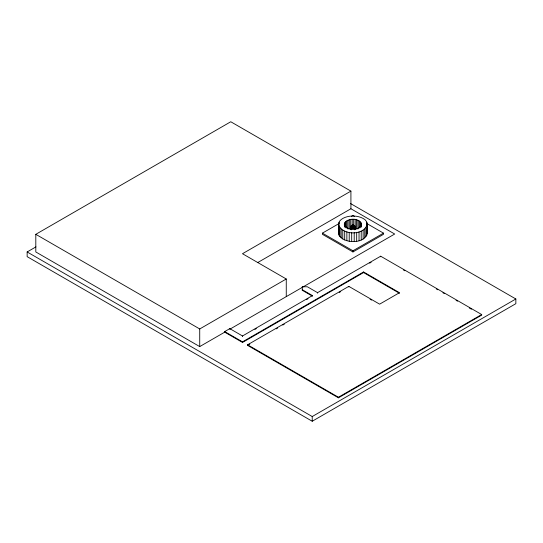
<?xml version="1.0" encoding="UTF-8"?>
<svg xmlns="http://www.w3.org/2000/svg" width="543" height="543" viewBox="0 0 543 543"><rect width="100%" height="100%" fill="white"/><g stroke="black" fill="none" stroke-linecap="round" stroke-linejoin="round"><path stroke-width="0.81" d="M361.557 225.494C361.4 217.533 346.902 217.248 344.343 223.892C345.579 231.135 358.991 231.203 361.557 224.761M350.988 226.363C350.16 227.985 352.231 224.293 353.683 225.576C355.713 225.854 354.844 228.114 353.126 227.829C346.196 225.983 358.366 223.187 355.034 229.465M354.722 229.662C356.065 227.157 351.572 223.03 350.832 227.069C350.859 229.363 356.14 228.874 354.912 226.363M367.292 233.87C367.102 228.651 369.179 221.211 363.131 218.449C359.656 216.535 355.624 215.897 351.694 216.046C347.968 216.29 344.147 217.227 341.153 219.562C336.633 222.915 339.314 229.227 338.608 233.87C342.049 244.791 368.717 244.431 366.858 230.992M367.292 223.601C365.235 235.669 342.884 235.777 338.608 225.053M302.275 290.301L302.275 289.711L312.456 295.589L312.456 296.179L302.275 290.301L302.295 286.785L307.365 286.772L317.546 292.65L380.67 256.208L481.682 314.533L481.682 315.123L338.432 397.822L247.601 345.382L247.601 344.791L348.803 286.365L379.625 304.161L399.478 292.697L363.566 271.962L242.511 341.852L224.707 331.576L224.707 332.167L199.722 346.59L35.804 251.959L35.804 234.318L230.775 121.754L350.914 191.116L350.914 208.75L257.871 262.473M352.76 228.508L353.31 225.141L353.805 225.603L353.228 225.135L352.95 225.501L352.393 228.474M352.04 228.399C351.783 223.58 356.48 225.06 354.905 229.472M351.708 228.291L352.733 225.705L354.117 225.46M353.14 228.508L352.889 225.182L352.095 225.603L352.828 225.121L353.473 225.535M350.798 229.675L350.866 226.947L351.423 226.383C351.66 224.245 355.19 225.942 355.034 227.592M351.178 226.553C351.538 224.239 355.095 225.956 354.905 227.795M350.995 227.795C350.771 226.146 354.233 224.137 354.477 226.383L355.102 227.157M351.966 225.352L351.022 226.445L350.995 229.472M350.866 227.592L351.355 226.383L352.59 225.589L354.206 225.576L354.722 226.553M352.427 225.535L352.889 225.182M351.145 226.105C350.9 227.965 355 227.965 354.755 226.105M351.355 225.888C351.138 227.531 354.762 227.531 354.545 225.888M352.217 225.576C353.242 224.632 354.226 227.388 354.192 228.291M338.608 232.424L339.042 230.992M355.068 227.069C348.83 231.936 351.314 221.062 355.102 227.374M351.783 225.705L352.332 225.23M351.694 225.576C351.05 227.117 354.85 227.117 354.206 225.576M351.111 226.166L351.81 225.454M351.022 226.445L351.728 225.956M352.217 225.65C353.663 226.981 354.301 224.266 351.973 225.474C351.423 227.008 355.237 226.268 353.568 225.23M350.534 203.537L515.85 298.983L515.85 303.68L312.225 421.246L27.15 256.656L27.15 251.959L35.94 246.882M350.914 191.116L242.483 253.717L286.263 278.993L286.263 296.627M366.769 223.492L383.494 233.144L383.494 234.318L352.95 251.959L322.406 234.318L322.406 233.144L339.131 223.492M351.497 216.352L352.95 215.51L354.403 216.352M35.804 234.318L199.722 328.956L286.263 278.993M322.406 233.144L352.95 250.778L383.494 233.144M224.707 331.576L229.798 328.637L242.511 335.974L312.456 295.589M254.898 329.411L256.35 328.569M306.632 299.546L308.085 298.704M369.661 263.151L371.127 262.31M224.707 332.167L242.511 342.443L363.566 272.552L399.478 293.288M247.601 345.382L249.8 344.113M276.197 328.868L277.663 328.02M282.801 325.06L284.267 324.212M339.266 292.46L340.732 291.611M247.601 344.791L338.432 397.238L481.682 314.533M27.15 251.959L312.225 416.542L515.85 298.983M351.783 225.46L352.156 225.257M351.626 225.623C353.86 224.558 354.952 228.203 354.477 229.832M352 225.352L352.638 225.223M353.507 228.474C353.418 225.936 352.448 225.671 353.045 225.325M352.251 225.27L354.117 225.705M352.774 225.494L353.126 225.494M353.011 225.182L353.649 225.27M354.274 225.623C352.102 224.585 350.554 227.884 351.178 229.662M353.371 225.264L353.9 225.352M354.172 225.956L354.878 226.445M350.914 208.75L394.693 234.026L229.798 329.228L229.798 328.637M403.361 269.898L404.827 270.747M436.3 288.917L437.767 289.765M442.891 292.725L444.35 293.566M456.066 300.327L457.525 301.175M469.24 307.935L471.439 309.205M370.082 299.241L371.555 300.089M353.934 225.352L355.007 226.641M354.09 225.454L354.789 226.166M354.973 226.56L355.102 229.675M353.86 228.399L352.95 225.501L351.626 227.15L351.423 229.832M380.67 256.208L380.67 256.798M366.858 222.175L366.858 235.295M366.002 227.843L366.002 236.66M364.747 229.098L364.747 237.915M363.566 271.962L363.566 272.552M363.131 230.205L363.131 239.022M361.292 223.037L361.292 227.042M361.21 231.135L361.21 239.952M360.783 222.223L360.783 227.028M360.029 221.469L360.029 227.877M359.059 220.804L359.059 228.012M359.038 231.861L359.038 240.678M357.905 220.241L357.905 229.058M356.676 232.356L356.676 241.173M356.602 219.806L356.602 228.623L355.183 228.325L355.183 219.508M354.206 232.608L354.206 241.425M353.703 219.358L353.703 225.773M352.95 250.778L352.95 251.959M352.197 219.358L352.197 225.773M351.694 232.608L351.694 241.425M350.717 219.508L350.717 228.325L349.298 228.623L349.298 219.806M349.224 232.356L349.224 241.173M348.803 286.365L348.803 286.955M347.995 220.241L347.995 229.058M346.841 220.804L346.841 228.012M346.862 231.861L346.862 240.678M345.871 221.469L345.871 227.877M345.117 222.223L345.117 227.028M344.69 231.135L344.69 239.952M344.608 223.037L344.608 227.042M344.343 223.892L344.343 225.494M342.769 230.205L342.769 239.022M341.153 229.098L341.153 237.915M339.898 227.843L339.898 236.66M339.042 222.175L339.042 235.295M338.432 397.238L338.432 397.822M317.546 292.65L317.546 293.24M312.225 416.542L312.225 421.246M302.295 286.785L302.295 287.369M242.511 335.974L242.511 336.565M242.511 341.852L242.511 342.443M199.722 328.956L199.722 346.59"/></g></svg>
